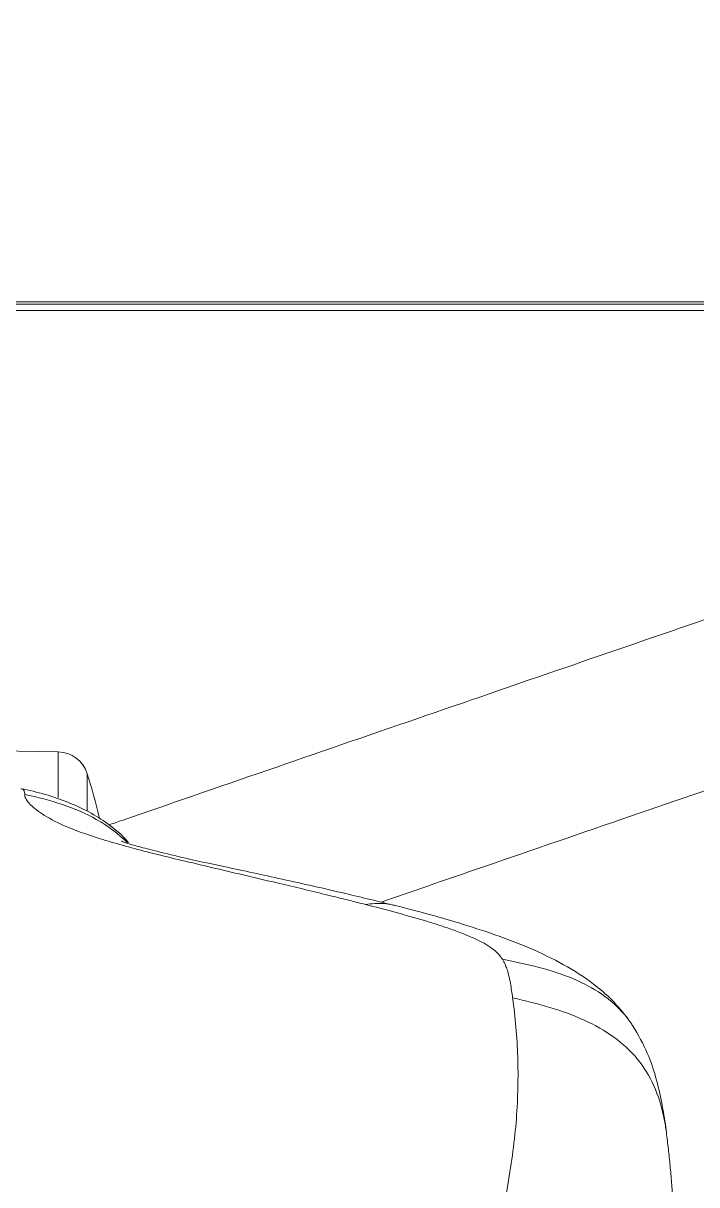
# Model space of a CAD drawing. Header units: millimetres. Extents: x -6909 to -4533, y -2578 to 782.
# Drawn here: x -5866.3 to -5812.2, y 500.8 to 594.2 of the extents above; entities that cross this region are included whole.
import ezdxf

# ---------------------------------------------------------------- set-up
doc = ezdxf.new("R2010")
doc.units = ezdxf.units.MM

msp = doc.modelspace()

# ---------------------------------------------------------------- linework, layer by layer
at = {"linetype": 'Continuous', "lineweight": 18}
for p, q in [((-5925.421, 571.589), (-5737.914, 571.589)), ((-5766.365, 571.789), (-5857.53, 571.789)), ((-5739.388, 571.089), (-5925.421, 571.089)), ((-5904.214, 536.289), (-5863.49, 535.619)), ((-5863.49, 531.948), (-5863.49, 535.619)), ((-5861.144, 533.862), (-5861.144, 530.915))]:
    msp.add_line(p, q, dxfattribs=at)
for centre, radius, start, end in [((-5863.531, 533.119), 2.5, 17.29945, 89.05639), ((-5912.429, 517.889), 53.715, 13.44275, 17.29945)]:
    msp.add_arc(centre, radius, start, end, dxfattribs=at)
for points, knots in [([(-5672.353, 594.169), (-5672.35, 594.17), (-5672.43, 594.143), (-5673.39, 593.812), (-5676.004, 592.912), (-5679.697, 591.64), (-5684.224, 590.081), (-5690.075, 588.067), (-5697.333, 585.568), (-5705.962, 582.597), (-5714.678, 579.596), (-5723.196, 576.663), (-5731.295, 573.874), (-5738.892, 571.258), (-5750.452, 567.278), (-5766.951, 561.597), (-5785.149, 555.33), (-5800.055, 550.198), (-5811.475, 546.266), (-5823.108, 542.26), (-5835.027, 538.156), (-5847.053, 534.013), (-5855.021, 531.264), (-5859.016, 529.885), (-5859.386, 529.757)], [0, 0, 0, 0, 0.0102032, 0.0491348, 0.0870418, 0.1235837, 0.1584698, 0.1915829, 0.2362959, 0.2776455, 0.3157014, 0.3504823, 0.3819821, 0.4101861, 0.4360283, 0.5088002, 0.5844223, 0.6235474, 0.6632021, 0.7042459, 0.7484132, 0.7955907, 0.845639, 0.8507963, 0.8507963, 0.8507963, 0.8507963]), ([(-5837.53, 523.547), (-5835.052, 524.399), (-5828.756, 526.566), (-5818.515, 530.092), (-5807.009, 534.054), (-5795.708, 537.945), (-5781.968, 542.677), (-5765.924, 548.201), (-5751.566, 553.145), (-5741.368, 556.656), (-5734.694, 558.954), (-5727.766, 561.34), (-5720.656, 563.788), (-5713.426, 566.278), (-5706.207, 568.763), (-5698.944, 571.264), (-5691.82, 573.717), (-5685.468, 575.904), (-5679.992, 577.79), (-5675.465, 579.349), (-5671.772, 580.62), (-5669.157, 581.52), (-5668.197, 581.851), (-5668.117, 581.878), (-5668.12, 581.877)], [0.2238156, 0.2238156, 0.2238156, 0.2238156, 0.2532069, 0.2968372, 0.3374129, 0.3766743, 0.4154158, 0.47977, 0.5421162, 0.566008, 0.5896998, 0.6154343, 0.6439401, 0.6722495, 0.7028339, 0.7356963, 0.7708568, 0.8083659, 0.8414878, 0.8763832, 0.912935, 0.9508521, 0.9897941, 1, 1, 1, 1]), ([(-5857.53, 571.789), (-5857.968, 571.789), (-5858.843, 571.789), (-5859.715, 571.789), (-5860.367, 571.789), (-5860.584, 571.789), (-5861.018, 571.789), (-5861.234, 571.789), (-5861.88, 571.789), (-5862.309, 571.789), (-5862.948, 571.789), (-5863.161, 571.789), (-5863.584, 571.789), (-5863.795, 571.789), (-5864.424, 571.789), (-5865.255, 571.789), (-5866.474, 571.789), (-5867.269, 571.789), (-5867.663, 571.789)], [0, 0, 0, 0, 0.125, 0.25, 0.25, 0.3125, 0.3125, 0.375, 0.375, 0.5, 0.5, 0.5625, 0.5625, 0.625, 0.625, 0.75, 0.875, 1, 1, 1, 1]), ([(-5866.48, 532.658), (-5865.139, 532.412), (-5862.669, 531.69), (-5859.759, 530.169), (-5858.319, 528.893), (-5857.818, 528.343)], [0, 0, 0, 0, 0.385117, 0.760452, 1, 1, 1, 1]), ([(-5866.17, 532.194), (-5866.174, 532.261), (-5866.182, 532.431), (-5866.264, 532.59), (-5866.386, 532.642), (-5866.459, 532.655), (-5866.468, 532.657)], [0, 0, 0, 0, 0.189531, 0.568595, 0.947659, 1, 1, 1, 1]), ([(-5857.914, 528.305), (-5858.632, 529.028), (-5860.938, 530.758), (-5864.091, 531.78), (-5866.17, 532.194)], [0, 0, 0, 0, 0.363048, 1, 1, 1, 1]), ([(-5838.789, 523.358), (-5839.185, 523.46), (-5840.045, 523.677), (-5841.011, 523.917), (-5843.713, 524.576), (-5847.235, 525.408), (-5851.008, 526.298), (-5854.157, 527.041), (-5856.359, 527.573), (-5858.354, 528.111), (-5860.72, 528.818), (-5863.096, 529.657), (-5864.906, 530.669), (-5865.734, 531.359), (-5866.039, 531.742), (-5866.142, 531.966), (-5866.164, 532.086), (-5866.169, 532.161), (-5866.17, 532.194)], [0, 0, 0, 0, 0.034719, 0.069439, 0.104158, 0.174934, 0.28043, 0.333178, 0.385926, 0.438674, 0.491421, 0.596917, 0.702413, 0.807908, 0.870106, 0.913404, 0.956702, 1, 1, 1, 1]), ([(-5858.406, 528.452), (-5858.404, 528.446), (-5858.146, 528.31), (-5856.93, 527.979), (-5855.284, 527.565), (-5852.98, 526.992), (-5849.719, 526.316), (-5845.482, 525.396), (-5840.837, 524.353), (-5837.718, 523.595), (-5836.346, 523.255)], [0, 0, 0, 0, 0.150547, 0.25106, 0.354986, 0.462069, 0.572531, 0.724388, 0.8812, 1, 1, 1, 1]), ([(-5838.789, 523.358), (-5838.28, 523.423), (-5837.52, 523.479), (-5836.802, 523.369), (-5836.568, 523.311)], [0, 0, 0, 0, 0.665225, 1, 1, 1, 1]), ([(-5827.777, 518.949), (-5827.858, 519.076), (-5828.048, 519.333), (-5828.456, 519.727), (-5829.041, 520.132), (-5829.828, 520.542), (-5830.759, 520.943), (-5831.789, 521.331), (-5832.882, 521.703), (-5834.411, 522.178), (-5836.392, 522.735), (-5837.998, 523.156), (-5838.789, 523.358)], [0, 0, 0, 0, 0.083333, 0.166667, 0.25, 0.333333, 0.416667, 0.5, 0.583333, 0.666667, 0.833333, 1, 1, 1, 1]), ([(-5836.492, 523.288), (-5834.718, 522.868), (-5831.032, 521.848), (-5826.328, 520.259), (-5822.765, 518.533), (-5820.464, 517.059), (-5818.674, 515.455), (-5817.72, 514.232), (-5817.311, 513.617)], [0, 0, 0, 0, 0.222808, 0.476609, 0.616784, 0.760133, 0.887645, 1, 1, 1, 1]), ([(-5817.313, 513.62), (-5817.507, 513.918), (-5818.206, 514.864), (-5819.711, 516.215), (-5822.064, 517.459), (-5824.803, 518.344), (-5826.782, 518.761), (-5827.777, 518.949)], [0, 0, 0, 0, 0.097651, 0.323238, 0.548825, 0.774413, 1, 1, 1, 1]), ([(-5826.957, 515.854), (-5827.012, 516.245), (-5827.099, 516.87), (-5827.247, 517.631), (-5827.419, 518.218), (-5827.556, 518.558), (-5827.695, 518.822), (-5827.777, 518.949)], [0, 0, 0, 0, 0.353879, 0.561638, 0.707759, 0.853879, 1, 1, 1, 1]), ([(-5828.409, 497.235), (-5828.323, 497.363), (-5828.169, 497.642), (-5828.015, 497.981), (-5827.773, 498.699), (-5827.557, 499.617), (-5827.253, 501.308), (-5826.761, 504.449), (-5826.441, 508.703), (-5826.582, 512.716), (-5826.848, 515.072), (-5826.957, 515.854)], [0, 0, 0, 0, 0.026506, 0.053011, 0.079517, 0.120653, 0.188295, 0.32358, 0.594148, 0.864716, 1, 1, 1, 1]), ([(-5826.957, 515.854), (-5825.944, 515.624), (-5823.929, 515.124), (-5820.204, 513.787), (-5817.287, 511.737), (-5815.511, 508.843), (-5814.884, 506.818), (-5814.666, 505.547), (-5814.616, 505.188)], [0, 0, 0, 0, 0.156679, 0.313357, 0.626714, 0.783393, 0.940071, 1, 1, 1, 1]), ([(-5817.315, 513.62), (-5816.848, 512.865), (-5816.04, 511.367), (-5815.333, 509.183), (-5814.89, 507.079), (-5814.691, 505.842), (-5814.626, 505.248)], [0, 0, 0, 0, 0.235023, 0.478493, 0.729439, 1, 1, 1, 1])]:
    msp.add_open_spline(points, degree=3, knots=knots, dxfattribs=at)
for points, degree in [([(-5836.568, 523.311), (-5836.509, 523.296), (-5836.45, 523.28), (-5836.392, 523.262)], 3), ([(-5814.641, 505.376), (-5813.933, 499.96), (-5813.884, 494.371)], 2)]:
    msp.add_open_spline(points, degree=degree, dxfattribs=at)

doc.saveas('drawing.dxf')
